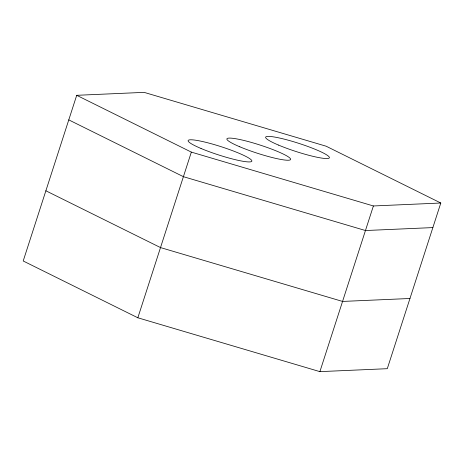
<?xml version="1.0" encoding="UTF-8"?>
<svg xmlns="http://www.w3.org/2000/svg" width="464" height="464" viewBox="0 0 464 464"><rect width="100%" height="100%" fill="white"/><g stroke="black" fill="none" stroke-linecap="round" stroke-linejoin="round"><path stroke-width="0.7" d="M76.711 95.311L23.2 260.983L137.837 317.782L319.882 371.635L387.289 368.689L440.8 203.017L326.163 146.218L144.118 92.365L76.711 95.311L191.342 152.111L373.392 205.964L440.8 203.017M137.837 317.782L191.342 152.111M319.882 371.635L373.392 205.964M432.866 227.586L365.452 230.533L183.408 176.68L68.776 119.88M409.961 298.491L342.554 301.432L160.509 247.579L45.872 190.785M239.801 146.792A33.478 4.309 17.9 0 0 290.435 159.72A33.478 4.309 17.9 0 0 246.03 140.981A33.478 4.309 17.9 0 0 239.801 146.792M201.04 148.486A33.478 4.309 17.9 0 0 251.674 161.414A33.478 4.309 17.9 0 0 207.269 142.674A33.478 4.309 17.9 0 0 201.04 148.486M278.562 145.099A33.478 4.309 17.9 0 0 329.196 158.027A33.478 4.309 17.9 0 0 284.797 139.287A33.478 4.309 17.9 0 0 278.562 145.099"/></g></svg>
